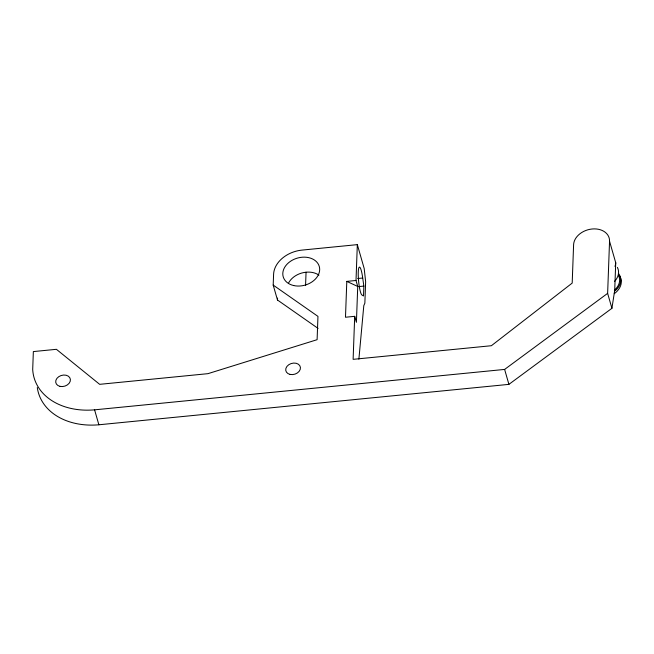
<?xml version="1.0" encoding="UTF-8"?>
<svg xmlns="http://www.w3.org/2000/svg" width="654" height="654" viewBox="0 0 654 654"><rect width="100%" height="100%" fill="white"/><g stroke="black" fill="none" stroke-linecap="round" stroke-linejoin="round"><path stroke-width="0.98" d="M318.106 328.422L277.484 300.022L273.192 285.087L273.593 274.328A28.138 21.059 -16 0 1 302.025 250.098L357.329 244.637L364.196 268.549L365.643 281.702L364.858 303.211L363.804 305.598L358.882 359.218M277.484 300.022L277.558 298.069M305.565 285.585L306.056 272.203M356.013 280.484L346.8 281.392L345.484 317.239L354.697 316.332L356.414 322.308L357.73 286.46L356.013 280.484L357.329 244.637M354.697 316.332L353.119 359.34L491.375 345.721L572.193 283.092L573.599 244.751A18.287 13.693 -16 0 1 592.083 228.998A18.287 13.693 -16 0 1 609.544 241.212L615.725 262.728L614.711 290.311L611.923 308.304L508.91 384.364L98.877 424.781A65.621 49.115 -16 0 1 37.286 387.503M363.861 286.092L363.501 295.976L362.079 295.085A14.069 2.215 84.4 0 1 358.662 281.735A14.069 2.215 84.4 0 1 359.201 267.216A14.069 2.215 84.4 0 1 362.708 278.032L363.861 286.092L358.85 286.583M611.923 308.304L607.631 293.36L609.544 241.212M273.192 285.087L317.958 316.381L317.108 339.688L207.956 373.663L99.653 384.331L56.399 349.31L33.354 351.582L32.7 369.502A65.621 49.115 -16 0 0 94.585 409.837L504.618 369.42L607.631 293.36M357.705 278.522L362.708 278.032M346.8 281.392L357.73 286.46M504.618 369.42L508.91 384.364M94.585 409.837L98.877 424.781M615.725 262.728A18.287 13.685 -16 0 1 614.973 266.407M617.384 267.38A18.287 13.693 -16 0 1 614.531 281.473M618.537 275.596A17.118 12.81 -16 0 1 614.368 290.221M618.635 273.609A18.287 13.693 -16 0 1 615.161 290.768M619.673 276.151A18.287 13.693 -16 0 1 614.245 293.679M288.7 282.741A18.762 14.036 -16 0 1 318.931 275.121M293.703 285.553A18.762 14.045 -16 0 0 319.585 267.927A18.762 14.045 -16 0 0 290.433 261.33A18.762 14.045 -16 0 0 293.703 285.553M290.065 374.415A7.505 5.616 -16 0 0 300.415 367.368A7.505 5.616 -16 0 0 288.757 364.728A7.505 5.616 -16 0 0 290.065 374.415M60.037 386.375A7.505 5.616 -16 0 0 70.387 379.328A7.505 5.616 -16 0 0 58.729 376.696A7.505 5.616 -16 0 0 60.037 386.375"/></g></svg>
